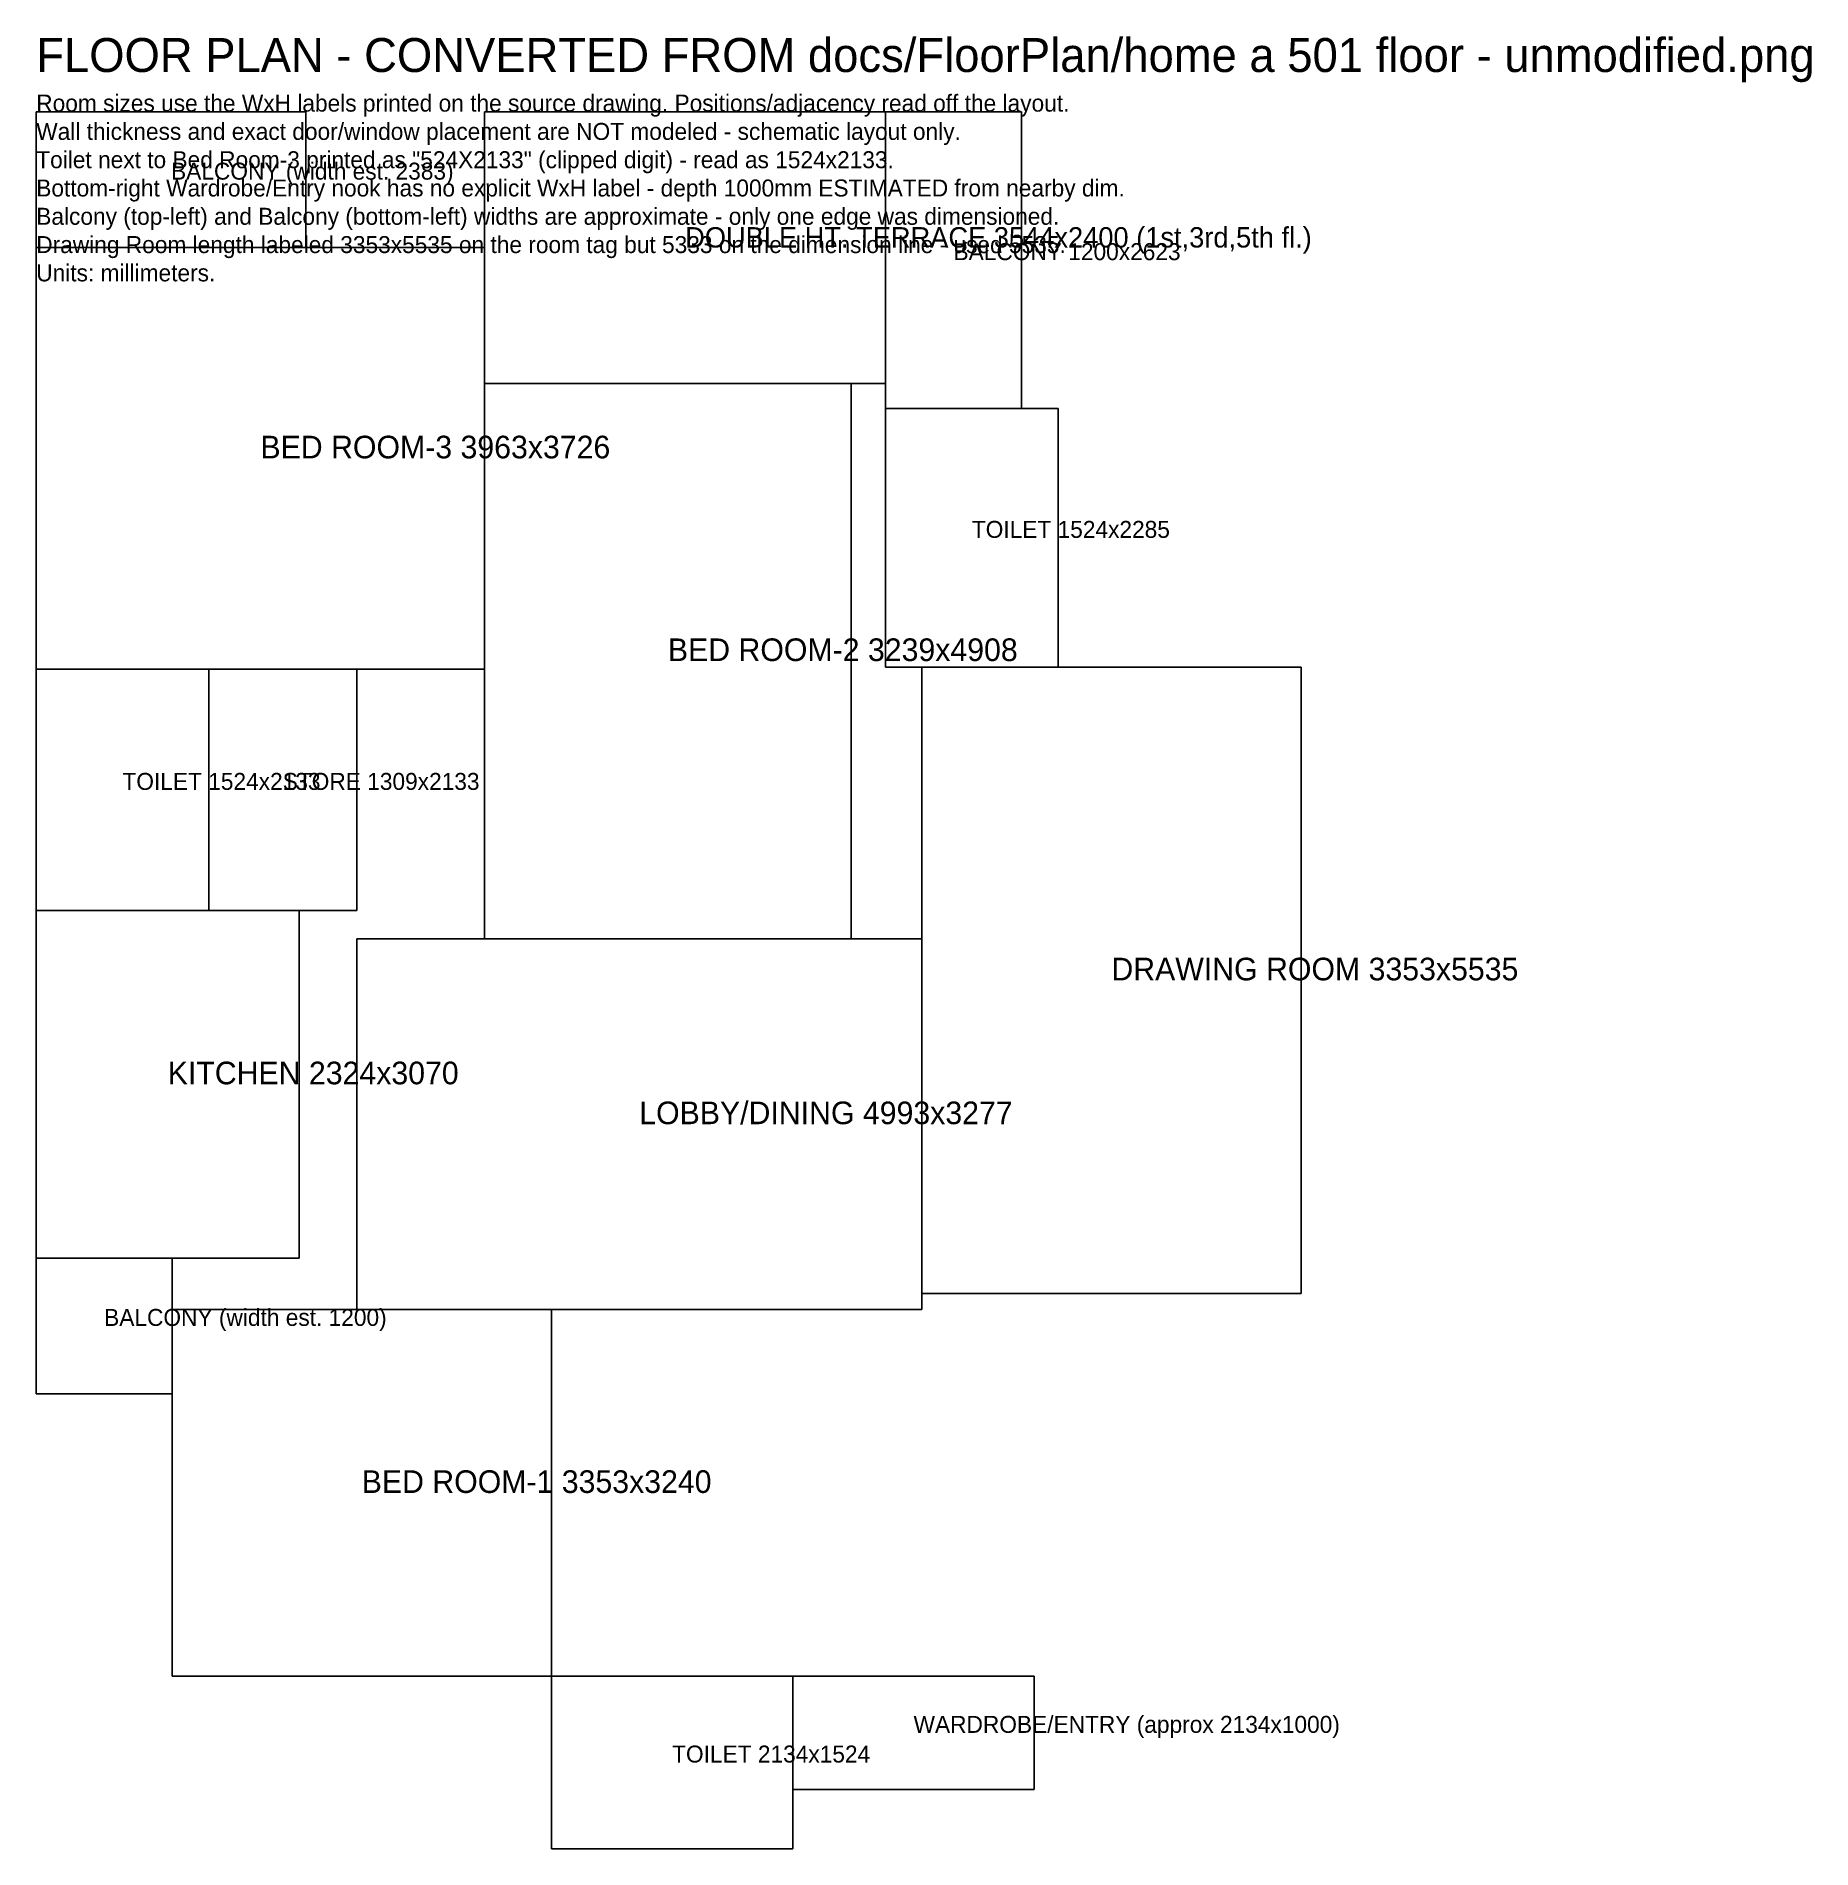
# Model space of a CAD drawing. Header units: millimetres. Extents: x 0 to 15692, y 0 to 16016.
import ezdxf

# ---------------------------------------------------------------- set-up
doc = ezdxf.new("R2010")
doc.units = ezdxf.units.MM

msp = doc.modelspace()

# ---------------------------------------------------------------- linework, layer by layer
at = {"layer": 'BALCONY_BL'}
for p, q in [((1200, 5220), (0, 5220)), ((0, 5220), (0, 4020)), ((1200, 4020), (1200, 5220)), ((0, 4020), (1200, 4020))]:
    msp.add_line(p, q, dxfattribs=at)
at = {"layer": 'BALCONY_TL'}
for p, q in [((2383, 15349), (0, 15349)), ((0, 15349), (0, 14149)), ((2383, 14149), (2383, 15349)), ((0, 14149), (2383, 14149))]:
    msp.add_line(p, q, dxfattribs=at)
at = {"layer": 'BALCONY_TR'}
for p, q in [((8707, 15349), (7507, 15349)), ((7507, 15349), (7507, 12726)), ((8707, 12726), (8707, 15349)), ((7507, 12726), (8707, 12726))]:
    msp.add_line(p, q, dxfattribs=at)
at = {"layer": 'BED_ROOM_1'}
for p, q in [((4553, 4764), (1200, 4764)), ((1200, 4764), (1200, 1524)), ((4553, 1524), (4553, 4764)), ((1200, 1524), (4553, 1524))]:
    msp.add_line(p, q, dxfattribs=at)
at = {"layer": 'BED_ROOM_2'}
for p, q in [((7202, 12949), (3963, 12949)), ((3963, 12949), (3963, 8041)), ((7202, 8041), (7202, 12949)), ((3963, 8041), (7202, 8041))]:
    msp.add_line(p, q, dxfattribs=at)
at = {"layer": 'BED_ROOM_3'}
for p, q in [((3963, 14149), (0, 14149)), ((0, 14149), (0, 10423)), ((3963, 10423), (3963, 14149)), ((0, 10423), (3963, 10423))]:
    msp.add_line(p, q, dxfattribs=at)
at = {"layer": 'DRAWING_ROOM'}
for p, q in [((11179, 10441), (7826, 10441)), ((7826, 10441), (7826, 4906)), ((11179, 4906), (11179, 10441)), ((7826, 4906), (11179, 4906))]:
    msp.add_line(p, q, dxfattribs=at)
at = {"layer": 'KITCHEN'}
for p, q in [((2324, 8290), (0, 8290)), ((0, 8290), (0, 5220)), ((2324, 5220), (2324, 8290)), ((0, 5220), (2324, 5220))]:
    msp.add_line(p, q, dxfattribs=at)
at = {"layer": 'LOBBY_DINING'}
for p, q in [((7826, 8041), (2833, 8041)), ((2833, 8041), (2833, 4764)), ((7826, 4764), (7826, 8041)), ((2833, 4764), (7826, 4764))]:
    msp.add_line(p, q, dxfattribs=at)
at = {"layer": 'STORE'}
for p, q in [((2833, 10423), (1524, 10423)), ((1524, 10423), (1524, 8290)), ((2833, 8290), (2833, 10423)), ((1524, 8290), (2833, 8290))]:
    msp.add_line(p, q, dxfattribs=at)
at = {"layer": 'TERRACE'}
for p, q in [((7507, 15349), (3963, 15349)), ((3963, 15349), (3963, 12949)), ((7507, 12949), (7507, 15349)), ((3963, 12949), (7507, 12949))]:
    msp.add_line(p, q, dxfattribs=at)
at = {"layer": 'TOILET_NW'}
for p, q in [((1524, 10423), (0, 10423)), ((0, 10423), (0, 8290)), ((1524, 8290), (1524, 10423)), ((0, 8290), (1524, 8290))]:
    msp.add_line(p, q, dxfattribs=at)
at = {"layer": 'TOILET_S'}
for p, q in [((6687, 1524), (4553, 1524)), ((4553, 1524), (4553, 0)), ((6687, 0), (6687, 1524)), ((4553, 0), (6687, 0))]:
    msp.add_line(p, q, dxfattribs=at)
at = {"layer": 'TOILET_TR'}
for p, q in [((9031, 12726), (7507, 12726)), ((7507, 12726), (7507, 10441)), ((9031, 10441), (9031, 12726)), ((7507, 10441), (9031, 10441))]:
    msp.add_line(p, q, dxfattribs=at)
at = {"layer": 'WARDROBE_ENTRY'}
for p, q in [((8821, 1524), (6687, 1524)), ((6687, 1524), (6687, 524)), ((8821, 524), (8821, 1524)), ((6687, 524), (8821, 524))]:
    msp.add_line(p, q, dxfattribs=at)

# ---------------------------------------------------------------- texts
at = {"layer": 'BALCONY_BL'}
msp.add_text('BALCONY (width est. 1200)', height=150, dxfattribs=at).set_placement((600, 4620))
at = {"layer": 'BALCONY_TL'}
msp.add_text('BALCONY (width est. 2383)', height=150, dxfattribs=at).set_placement((1191.5, 14749))
at = {"layer": 'BALCONY_TR'}
msp.add_text('BALCONY 1200x2623', height=150, dxfattribs=at).set_placement((8107, 14037.5))
at = {"layer": 'BED_ROOM_1'}
msp.add_text('BED ROOM-1 3353x3240', height=200, dxfattribs=at).set_placement((2876.5, 3144))
at = {"layer": 'BED_ROOM_2'}
msp.add_text('BED ROOM-2 3239x4908', height=200, dxfattribs=at).set_placement((5582.5, 10495))
at = {"layer": 'BED_ROOM_3'}
msp.add_text('BED ROOM-3 3963x3726', height=200, dxfattribs=at).set_placement((1981.5, 12286))
at = {"layer": 'DRAWING_ROOM'}
msp.add_text('DRAWING ROOM 3353x5535', height=200, dxfattribs=at).set_placement((9502.5, 7673.5))
at = {"layer": 'KITCHEN'}
msp.add_text('KITCHEN 2324x3070', height=200, dxfattribs=at).set_placement((1162, 6755))
at = {"layer": 'LOBBY_DINING'}
msp.add_text('LOBBY/DINING 4993x3277', height=200, dxfattribs=at).set_placement((5329.5, 6402.5))
at = {"layer": 'NOTES'}
for s, height, p in [('FLOOR PLAN - CONVERTED FROM docs/FloorPlan/home a 501 floor - unmodified.png', 300, (0, 15700)), ('Room sizes use the WxH labels printed on the source drawing. Positions/adjacency read off the layout.', 150, (0, 15350)), ('Wall thickness and exact door/window placement are NOT modeled - schematic layout only.', 150, (0, 15100)), ('Toilet next to Bed Room-3 printed as "524X2133" (clipped digit) - read as 1524x2133.', 150, (0, 14850)), ('Bottom-right Wardrobe/Entry nook has no explicit WxH label - depth 1000mm ESTIMATED from nearby dim.', 150, (0, 14600)), ('Balcony (top-left) and Balcony (bottom-left) widths are approximate - only one edge was dimensioned.', 150, (0, 14350)), ('Drawing Room length labeled 3353x5535 on the room tag but 5333 on the dimension line - used 5535.', 150, (0, 14100)), ('Units: millimeters.', 150, (0, 13850))]:
    msp.add_text(s, height=height, dxfattribs=at).set_placement(p)
at = {"layer": 'STORE'}
msp.add_text('STORE 1309x2133', height=150, dxfattribs=at).set_placement((2178.5, 9356.5))
at = {"layer": 'TERRACE'}
msp.add_text('DOUBLE HT. TERRACE 3544x2400 (1st,3rd,5th fl.)', height=180, dxfattribs=at).set_placement((5735, 14149))
at = {"layer": 'TOILET_NW'}
msp.add_text('TOILET 1524x2133', height=150, dxfattribs=at).set_placement((762, 9356.5))
at = {"layer": 'TOILET_S'}
msp.add_text('TOILET 2134x1524', height=150, dxfattribs=at).set_placement((5620, 762))
at = {"layer": 'TOILET_TR'}
msp.add_text('TOILET 1524x2285', height=150, dxfattribs=at).set_placement((8269, 11583.5))
at = {"layer": 'WARDROBE_ENTRY'}
msp.add_text('WARDROBE/ENTRY (approx 2134x1000)', height=150, dxfattribs=at).set_placement((7754, 1024))

doc.saveas('drawing.dxf')
